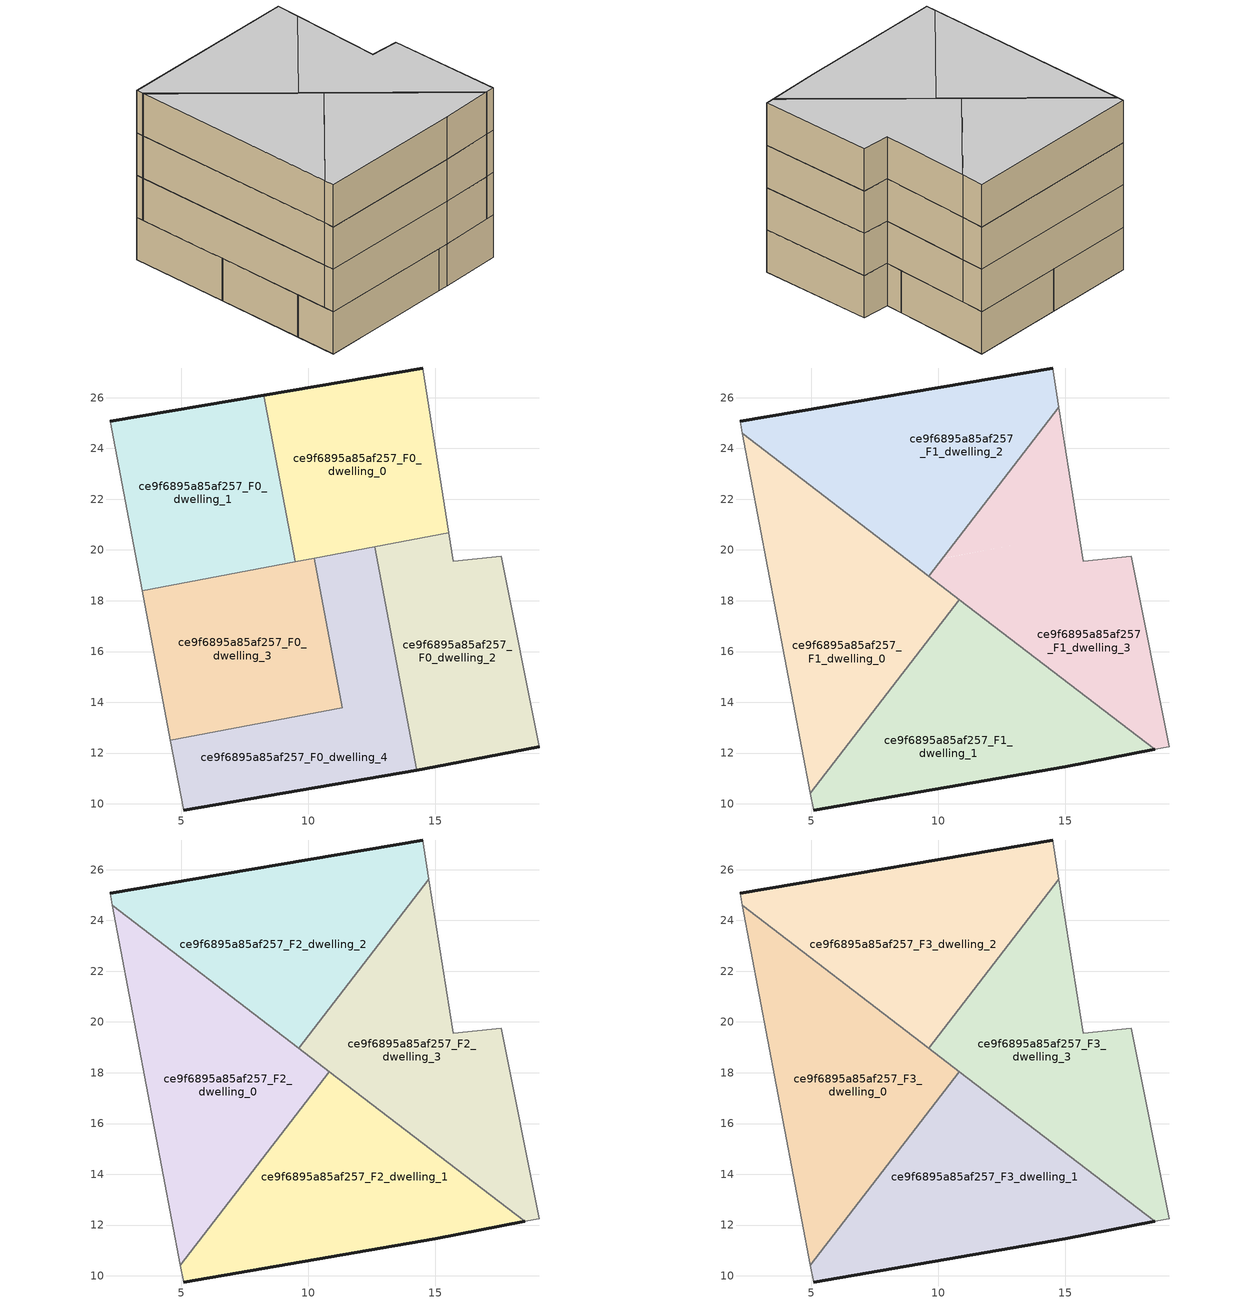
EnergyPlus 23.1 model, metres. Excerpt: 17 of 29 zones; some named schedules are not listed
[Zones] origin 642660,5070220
ce9f6895a85af257_F0_dwelling_0
 floor ground (EU_floor_Construction): 15.52,20.68 14.5,27.17 8.24,26.1 9.48,19.54 z0
 wall outside (EU_wall_Construction): 8.24,26.1 14.5,27.17 z0:3
 wall to ce9f6895a85af257_F0_dwelling_1 (EU_wall_Construction): 9.48,19.54 8.24,26.1 z0:3
 wall adiabatic (EU_wall_Construction): 14.5,27.17 15.52,20.68 z0:3
 wall to ce9f6895a85af257_F0_dwelling_2 (EU_wall_Construction): 15.52,20.68 12.61,20.13 z0:3
 wall to ce9f6895a85af257_F0_dwelling_4 (EU_wall_Construction): 12.6,20.13 10.23,19.68 z0:3
 wall to ce9f6895a85af257_F0_dwelling_3 (EU_wall_Construction): 10.23,19.68 9.49,19.54 z0:3
ce9f6895a85af257_F0_dwelling_1
 floor ground (EU_floor_Construction): 9.48,19.54 8.24,26.1 2.19,25.07 3.45,18.4 z0
 wall outside (EU_wall_Construction): 2.19,25.07 8.24,26.1 z0:3
 wall adiabatic (EU_wall_Construction): 3.45,18.4 2.19,25.07 z0:3
 wall to ce9f6895a85af257_F0_dwelling_3 (EU_wall_Construction): 9.48,19.54 3.45,18.4 z0:3
ce9f6895a85af257_F0_dwelling_2
 floor ground (EU_floor_Construction): 19.1,12.26 17.6,19.76 15.7,19.56 15.52,20.68 12.6,20.13 14.27,11.33 14.99,11.46 z0
 wall outside (EU_wall_Construction): 19.1,12.26 14.99,11.46 14.27,11.33 z0:3
 wall adiabatic (EU_wall_Construction): 15.52,20.68 15.7,19.56 17.6,19.76 19.1,12.26 z0:3
 wall to ce9f6895a85af257_F0_dwelling_4 (EU_wall_Construction): 14.27,11.33 12.6,20.13 z0:3
ce9f6895a85af257_F0_dwelling_3
 floor ground (EU_floor_Construction): 11.34,13.79 10.23,19.68 3.45,18.4 4.57,12.51 z0
 wall to ce9f6895a85af257_F0_dwelling_4 (EU_wall_Construction): 10.23,19.68 11.34,13.79 4.57,12.51 z0:3
 wall adiabatic (EU_wall_Construction): 4.57,12.51 3.45,18.4 z0:3
 ceiling adiabatic (EU_roof_Construction): 10.23,19.68 10.49,18.3 8.99,19.45 z3
ce9f6895a85af257_F0_dwelling_4
 floor ground (EU_floor_Construction): 14.27,11.33 12.6,20.13 10.23,19.68 11.34,13.79 4.57,12.51 5.09,9.76 z0
 wall outside (EU_wall_Construction): 14.27,11.33 5.09,9.76 z0:3
 wall adiabatic (EU_wall_Construction): 5.09,9.76 4.57,12.51 z0:3
ce9f6895a85af257_F1_dwelling_0
 floor to ce9f6895a85af257_F0_dwelling_3 (EU_floor_Construction): 6.9,12.95 10.59,17.76 10.49,18.3 8.99,19.45 3.45,18.4 4.57,12.51 z3
 floor to ce9f6895a85af257_F0_dwelling_4 (EU_floor_Construction): 4.96,10.42 6.9,12.95 4.57,12.51 z3; 10.59,17.76 10.81,18.05 10.49,18.3 z3
 floor to ce9f6895a85af257_F0_dwelling_1 (EU_floor_Construction): 8.99,19.45 2.28,24.59 3.45,18.4 z3
 wall adiabatic (EU_wall_Construction): 4.96,10.42 2.28,24.59 z3:6
 wall to ce9f6895a85af257_F1_dwelling_1 (EU_wall_Construction): 10.81,18.05 4.96,10.42 z3:6
 wall to ce9f6895a85af257_F1_dwelling_2 (EU_wall_Construction): 2.28,24.59 9.63,18.96 z3:6
 wall to ce9f6895a85af257_F1_dwelling_3 (EU_wall_Construction): 9.63,18.96 10.81,18.05 z3:6
ce9f6895a85af257_F1_dwelling_1
 floor to ce9f6895a85af257_F0_dwelling_4 (EU_floor_Construction): 14.27,11.33 13.37,16.09 10.81,18.05 10.59,17.76 11.34,13.79 6.9,12.95 4.96,10.42 5.09,9.76 z3
 floor to ce9f6895a85af257_F0_dwelling_3 (EU_floor_Construction): 11.34,13.79 10.59,17.76 6.9,12.95 z3
 floor to ce9f6895a85af257_F0_dwelling_2 (EU_floor_Construction): 18.51,12.14 13.37,16.09 14.27,11.33 14.99,11.46 z3
 wall outside (EU_wall_Construction): 18.52,12.14 14.99,11.46 5.09,9.76 z3:6
 wall adiabatic (EU_wall_Construction): 5.09,9.76 4.96,10.42 z3:6
 wall to ce9f6895a85af257_F1_dwelling_3 (EU_wall_Construction): 10.81,18.05 18.52,12.14 z3:6
ce9f6895a85af257_F1_dwelling_2
 floor to ce9f6895a85af257_F0_dwelling_0 (EU_floor_Construction): 10.18,19.67 14.74,25.63 14.5,27.17 8.24,26.1 9.48,19.54 z3
 floor to ce9f6895a85af257_F0_dwelling_1 (EU_floor_Construction): 9.48,19.54 8.24,26.1 2.19,25.07 2.28,24.59 8.99,19.45 z3
 floor adiabatic (EU_floor_Construction): 9.63,18.96 10.18,19.67 8.99,19.45 z3
 wall outside (EU_wall_Construction): 2.19,25.07 14.5,27.17 z3:6
 wall adiabatic (EU_wall_Construction): 14.5,27.17 14.74,25.63 / 2.28,24.59 2.19,25.07 z3:6
 wall to ce9f6895a85af257_F1_dwelling_3 (EU_wall_Construction): 14.74,25.63 9.63,18.96 z3:6
ce9f6895a85af257_F1_dwelling_3
 floor to ce9f6895a85af257_F0_dwelling_2 (EU_floor_Construction): 19.1,12.26 17.6,19.76 15.7,19.56 15.52,20.68 12.6,20.13 13.37,16.09 18.51,12.14 z3
 floor to ce9f6895a85af257_F0_dwelling_0 (EU_floor_Construction): 15.52,20.68 14.74,25.63 10.18,19.67 z3
 floor to ce9f6895a85af257_F0_dwelling_4 (EU_floor_Construction): 13.37,16.09 12.61,20.13 10.23,19.68 10.49,18.3 z3
 floor adiabatic (EU_floor_Construction): 10.49,18.3 10.23,19.68 10.18,19.67 9.63,18.96 z3
 wall adiabatic (EU_wall_Construction): 14.74,25.63 15.7,19.56 17.6,19.76 19.1,12.26 18.52,12.14 z3:6
ce9f6895a85af257_F2_dwelling_0
 floor to ce9f6895a85af257_F1_dwelling_0 (EU_floor_Construction): 4.96,10.42 10.81,18.05 2.28,24.59 z6
 wall adiabatic (EU_wall_Construction): 4.96,10.42 2.28,24.59 z6:9
 wall to ce9f6895a85af257_F2_dwelling_1 (EU_wall_Construction): 10.81,18.05 4.96,10.42 z6:9
 wall to ce9f6895a85af257_F2_dwelling_2 (EU_wall_Construction): 2.28,24.59 9.63,18.96 z6:9
 wall to ce9f6895a85af257_F2_dwelling_3 (EU_wall_Construction): 9.63,18.96 10.81,18.05 z6:9
ce9f6895a85af257_F2_dwelling_1
 floor to ce9f6895a85af257_F1_dwelling_1 (EU_floor_Construction): 18.52,12.14 10.81,18.05 4.96,10.42 5.09,9.76 14.99,11.46 z6
 wall outside (EU_wall_Construction): 18.52,12.14 14.99,11.46 5.09,9.76 z6:9
 wall adiabatic (EU_wall_Construction): 5.09,9.76 4.96,10.42 z6:9
 wall to ce9f6895a85af257_F2_dwelling_3 (EU_wall_Construction): 10.81,18.05 18.52,12.14 z6:9
ce9f6895a85af257_F2_dwelling_2
 floor to ce9f6895a85af257_F1_dwelling_2 (EU_floor_Construction): 9.63,18.96 14.74,25.63 14.5,27.17 2.19,25.07 2.28,24.59 z6
 wall outside (EU_wall_Construction): 2.19,25.07 14.5,27.17 z6:9
 wall adiabatic (EU_wall_Construction): 14.5,27.17 14.74,25.63 / 2.28,24.59 2.19,25.07 z6:9
 wall to ce9f6895a85af257_F2_dwelling_3 (EU_wall_Construction): 14.74,25.63 9.63,18.96 z6:9
ce9f6895a85af257_F2_dwelling_3
 floor to ce9f6895a85af257_F1_dwelling_3 (EU_floor_Construction): 19.1,12.26 17.6,19.76 15.7,19.56 14.74,25.63 9.63,18.96 18.52,12.14 z6
 wall adiabatic (EU_wall_Construction): 14.74,25.63 15.7,19.56 17.6,19.76 19.1,12.26 18.52,12.14 z6:9
ce9f6895a85af257_F3_dwelling_0
 floor to ce9f6895a85af257_F2_dwelling_0 (EU_floor_Construction): 4.96,10.42 10.81,18.05 2.28,24.59 z9
 wall adiabatic (EU_wall_Construction): 4.96,10.42 2.28,24.59 z9:12
 wall to ce9f6895a85af257_F3_dwelling_1 (EU_wall_Construction): 10.81,18.05 4.96,10.42 z9:12
 wall to ce9f6895a85af257_F3_dwelling_2 (EU_wall_Construction): 2.28,24.59 9.63,18.96 z9:12
 wall to ce9f6895a85af257_F3_dwelling_3 (EU_wall_Construction): 9.63,18.96 10.81,18.05 z9:12
 ceiling to ce9f6895a85af257_F4_dwelling_0 (EU_floor_Construction): 10.81,18.05 4.96,10.42 2.28,24.59 z12
ce9f6895a85af257_F3_dwelling_1
 floor to ce9f6895a85af257_F2_dwelling_1 (EU_floor_Construction): 18.52,12.14 10.81,18.05 4.96,10.42 5.09,9.76 14.99,11.46 z9
 wall outside (EU_wall_Construction): 18.52,12.14 14.99,11.46 5.09,9.76 z9:12
 wall adiabatic (EU_wall_Construction): 5.09,9.76 4.96,10.42 z9:12
 wall to ce9f6895a85af257_F3_dwelling_3 (EU_wall_Construction): 10.81,18.05 18.52,12.14 z9:12
 ceiling to ce9f6895a85af257_F4_dwelling_1 (EU_floor_Construction): 18.52,12.14 14.99,11.46 5.09,9.76 4.96,10.42 10.81,18.05 z12
ce9f6895a85af257_F3_dwelling_2
 floor to ce9f6895a85af257_F2_dwelling_2 (EU_floor_Construction): 9.63,18.96 14.74,25.63 14.5,27.17 2.19,25.07 2.28,24.59 z9
 wall outside (EU_wall_Construction): 2.19,25.07 14.5,27.17 z9:12
 wall adiabatic (EU_wall_Construction): 14.5,27.17 14.74,25.63 / 2.28,24.59 2.19,25.07 z9:12
 wall to ce9f6895a85af257_F3_dwelling_3 (EU_wall_Construction): 14.74,25.63 9.63,18.96 z9:12
 ceiling to ce9f6895a85af257_F4_dwelling_2 (EU_floor_Construction): 14.5,27.17 14.74,25.63 9.63,18.96 2.28,24.59 2.19,25.07 z12
ce9f6895a85af257_F3_dwelling_3
 floor to ce9f6895a85af257_F2_dwelling_3 (EU_floor_Construction): 19.1,12.26 17.6,19.76 15.7,19.56 14.74,25.63 9.63,18.96 18.52,12.14 z9
 wall adiabatic (EU_wall_Construction): 14.74,25.63 15.7,19.56 17.6,19.76 19.1,12.26 18.52,12.14 z9:12
 ceiling to ce9f6895a85af257_F4_dwelling_3 (EU_floor_Construction): 14.74,25.63 15.7,19.56 17.6,19.76 19.1,12.26 18.52,12.14 9.63,18.96 z12
[Building]
EU S2 Campaign: North Axis=0; Terrain=City; Solar Distribution=FullExterior
[Site:Location]
Lyon-Bron: Latitude=45.75; Longitude=5; Time Zone=1; Elevation=198
[SizingPeriod:WeatherFileDays]
AnnualSizingPeriod: Begin Month=1; Begin Day of Month=1; End Month=12; End Day of Month=31; Day of Week for Start Day=Monday; Use Weather File Daylight Saving Period=No; Use Weather File Rain and Snow Indicators=No
[MATERIAL]
EU_InternalMass_Material: Roughness=MediumRough; Thickness=0.1; Conductivity=1; Density=1800; Specific Heat=900; Thermal Absorptance=0.9; Solar Absorptance=0.7; Visible Absorptance=0.7
[MATERIAL:NOMASS] Roughness=MediumRough; Thermal Absorptance=0.9; Solar Absorptance=0.7; Visible Absorptance=0.7
Name | Thermal Resistance
EU_wall_NoMass | 0.776494
EU_roof_NoMass | 0.486893
EU_floor_NoMass | 0.421597
[CONSTRUCTION]
EU_wall_Construction: EU_wall_NoMass
EU_roof_Construction: EU_roof_NoMass
EU_floor_Construction: EU_floor_NoMass
EU_InternalMass_Construction: EU_InternalMass_Material
[ZONE] Type=1; Multiplier=1; Ceiling Height=autocalculate; Floor Area=autocalculate; Part of Total Floor Area=Yes
Name | Volume
ce9f6895a85af257_F0_dwelling_0 | 124.012
ce9f6895a85af257_F1_dwelling_0; ce9f6895a85af257_F2_dwelling_0; ce9f6895a85af257_F3_dwelling_0 | 155.016
ce9f6895a85af257_F0_dwelling_1 | 124.006
ce9f6895a85af257_F1_dwelling_1; ce9f6895a85af257_F2_dwelling_1; ce9f6895a85af257_F3_dwelling_1 | 155.013
ce9f6895a85af257_F0_dwelling_2 | 124.034
ce9f6895a85af257_F1_dwelling_2; ce9f6895a85af257_F2_dwelling_2; ce9f6895a85af257_F3_dwelling_2 | 155.035
ce9f6895a85af257_F0_dwelling_3 | 124.032
ce9f6895a85af257_F1_dwelling_3; ce9f6895a85af257_F2_dwelling_3; ce9f6895a85af257_F3_dwelling_3 | 155.03
ce9f6895a85af257_F0_dwelling_4 | 123.998
[INTERNALMASS] Construction=EU_InternalMass_Construction
Name | Zone or ZoneList | Surface Area
ce9f6895a85af257_F0_dwelling_0_EU_InternalMass | ce9f6895a85af257_F0_dwelling_0 | 41.3374
ce9f6895a85af257_F0_dwelling_1_EU_InternalMass | ce9f6895a85af257_F0_dwelling_1 | 41.3358
ce9f6895a85af257_F0_dwelling_2_EU_InternalMass | ce9f6895a85af257_F0_dwelling_2 | 41.3451
ce9f6895a85af257_F0_dwelling_3_EU_InternalMass | ce9f6895a85af257_F0_dwelling_3 | 41.3414
ce9f6895a85af257_F0_dwelling_4_EU_InternalMass | ce9f6895a85af257_F0_dwelling_4 | 41.3326
ce9f6895a85af257_F1_dwelling_0_EU_InternalMass | ce9f6895a85af257_F1_dwelling_0 | 51.6721
ce9f6895a85af257_F1_dwelling_1_EU_InternalMass | ce9f6895a85af257_F1_dwelling_1 | 51.6709
ce9f6895a85af257_F1_dwelling_2_EU_InternalMass | ce9f6895a85af257_F1_dwelling_2 | 51.6783
ce9f6895a85af257_F1_dwelling_3_EU_InternalMass | ce9f6895a85af257_F1_dwelling_3 | 51.6768
ce9f6895a85af257_F2_dwelling_0_EU_InternalMass | ce9f6895a85af257_F2_dwelling_0 | 51.6721
ce9f6895a85af257_F2_dwelling_1_EU_InternalMass | ce9f6895a85af257_F2_dwelling_1 | 51.6709
ce9f6895a85af257_F2_dwelling_2_EU_InternalMass | ce9f6895a85af257_F2_dwelling_2 | 51.6783
ce9f6895a85af257_F2_dwelling_3_EU_InternalMass | ce9f6895a85af257_F2_dwelling_3 | 51.6768
ce9f6895a85af257_F3_dwelling_0_EU_InternalMass | ce9f6895a85af257_F3_dwelling_0 | 51.6721
ce9f6895a85af257_F3_dwelling_1_EU_InternalMass | ce9f6895a85af257_F3_dwelling_1 | 51.6709
ce9f6895a85af257_F3_dwelling_2_EU_InternalMass | ce9f6895a85af257_F3_dwelling_2 | 51.6783
ce9f6895a85af257_F3_dwelling_3_EU_InternalMass | ce9f6895a85af257_F3_dwelling_3 | 51.6768
[OTHEREQUIPMENT] Fuel Type=Electricity; Design Level Calculation Method=Watts/Area; Power per Zone Floor Area=1; Fraction Latent=0; Fraction Radiant=0; Fraction Lost=0; Carbon Dioxide Generation Rate=0; EndUse Subcategory=EU_Step8_InternalGains
Name | Zone or ZoneList or Space or SpaceList | Schedule
EU_Step8_InternalGain_ce9f6895a85af257_F0_dwelling_0_f000 | ce9f6895a85af257_F0_dwelling_0 | EU_Step8_GainSchedule_ce9f6895a85af257_F0_dwelling_0_f000
EU_Step8_InternalGain_ce9f6895a85af257_F0_dwelling_1_f000 | ce9f6895a85af257_F0_dwelling_1 | EU_Step8_GainSchedule_ce9f6895a85af257_F0_dwelling_1_f000
EU_Step8_InternalGain_ce9f6895a85af257_F0_dwelling_2_f000 | ce9f6895a85af257_F0_dwelling_2 | EU_Step8_GainSchedule_ce9f6895a85af257_F0_dwelling_2_f000
EU_Step8_InternalGain_ce9f6895a85af257_F0_dwelling_3_f000 | ce9f6895a85af257_F0_dwelling_3 | EU_Step8_GainSchedule_ce9f6895a85af257_F0_dwelling_3_f000
EU_Step8_InternalGain_ce9f6895a85af257_F0_dwelling_4_f000 | ce9f6895a85af257_F0_dwelling_4 | EU_Step8_GainSchedule_ce9f6895a85af257_F0_dwelling_4_f000
EU_Step8_InternalGain_ce9f6895a85af257_F1_dwelling_0_f000 | ce9f6895a85af257_F1_dwelling_0 | EU_Step8_GainSchedule_ce9f6895a85af257_F1_dwelling_0_f000
EU_Step8_InternalGain_ce9f6895a85af257_F1_dwelling_1_f000 | ce9f6895a85af257_F1_dwelling_1 | EU_Step8_GainSchedule_ce9f6895a85af257_F1_dwelling_1_f000
EU_Step8_InternalGain_ce9f6895a85af257_F1_dwelling_2_f000 | ce9f6895a85af257_F1_dwelling_2 | EU_Step8_GainSchedule_ce9f6895a85af257_F1_dwelling_2_f000
EU_Step8_InternalGain_ce9f6895a85af257_F1_dwelling_3_f000 | ce9f6895a85af257_F1_dwelling_3 | EU_Step8_GainSchedule_ce9f6895a85af257_F1_dwelling_3_f000
EU_Step8_InternalGain_ce9f6895a85af257_F2_dwelling_0_f000 | ce9f6895a85af257_F2_dwelling_0 | EU_Step8_GainSchedule_ce9f6895a85af257_F2_dwelling_0_f000
EU_Step8_InternalGain_ce9f6895a85af257_F2_dwelling_1_f000 | ce9f6895a85af257_F2_dwelling_1 | EU_Step8_GainSchedule_ce9f6895a85af257_F2_dwelling_1_f000
EU_Step8_InternalGain_ce9f6895a85af257_F2_dwelling_2_f000 | ce9f6895a85af257_F2_dwelling_2 | EU_Step8_GainSchedule_ce9f6895a85af257_F2_dwelling_2_f000
EU_Step8_InternalGain_ce9f6895a85af257_F2_dwelling_3_f000 | ce9f6895a85af257_F2_dwelling_3 | EU_Step8_GainSchedule_ce9f6895a85af257_F2_dwelling_3_f000
EU_Step8_InternalGain_ce9f6895a85af257_F3_dwelling_0_f000 | ce9f6895a85af257_F3_dwelling_0 | EU_Step8_GainSchedule_ce9f6895a85af257_F3_dwelling_0_f000
EU_Step8_InternalGain_ce9f6895a85af257_F3_dwelling_1_f000 | ce9f6895a85af257_F3_dwelling_1 | EU_Step8_GainSchedule_ce9f6895a85af257_F3_dwelling_1_f000
EU_Step8_InternalGain_ce9f6895a85af257_F3_dwelling_2_f000 | ce9f6895a85af257_F3_dwelling_2 | EU_Step8_GainSchedule_ce9f6895a85af257_F3_dwelling_2_f000
EU_Step8_InternalGain_ce9f6895a85af257_F3_dwelling_3_f000 | ce9f6895a85af257_F3_dwelling_3 | EU_Step8_GainSchedule_ce9f6895a85af257_F3_dwelling_3_f000
[ZONEVENTILATION:DESIGNFLOWRATE] Schedule=EU_AlwaysOn; Design Flow Rate Calculation Method=AirChanges/Hour; Air Changes per Hour=0.693814; Ventilation Type=Natural; Fan Pressure Rise=0; Fan Total Efficiency=1; Constant Term Coefficient=1; Temperature Term Coefficient=0; Velocity Term Coefficient=0; Velocity Squared Term Coefficient=0; Minimum Indoor Temperature=-100; Maximum Indoor Temperature=100; Delta Temperature=-100; Minimum Outdoor Temperature=-100; Maximum Outdoor Temperature=100; Maximum Wind Speed=40
Name | Zone or ZoneList or Space or SpaceList
EU_ConstantAir_ce9f6895a85af257_F0_dwelling_0 | ce9f6895a85af257_F0_dwelling_0
EU_ConstantAir_ce9f6895a85af257_F0_dwelling_1 | ce9f6895a85af257_F0_dwelling_1
EU_ConstantAir_ce9f6895a85af257_F0_dwelling_2 | ce9f6895a85af257_F0_dwelling_2
EU_ConstantAir_ce9f6895a85af257_F0_dwelling_3 | ce9f6895a85af257_F0_dwelling_3
EU_ConstantAir_ce9f6895a85af257_F0_dwelling_4 | ce9f6895a85af257_F0_dwelling_4
EU_ConstantAir_ce9f6895a85af257_F1_dwelling_0 | ce9f6895a85af257_F1_dwelling_0
EU_ConstantAir_ce9f6895a85af257_F1_dwelling_1 | ce9f6895a85af257_F1_dwelling_1
EU_ConstantAir_ce9f6895a85af257_F1_dwelling_2 | ce9f6895a85af257_F1_dwelling_2
EU_ConstantAir_ce9f6895a85af257_F1_dwelling_3 | ce9f6895a85af257_F1_dwelling_3
EU_ConstantAir_ce9f6895a85af257_F2_dwelling_0 | ce9f6895a85af257_F2_dwelling_0
EU_ConstantAir_ce9f6895a85af257_F2_dwelling_1 | ce9f6895a85af257_F2_dwelling_1
EU_ConstantAir_ce9f6895a85af257_F2_dwelling_2 | ce9f6895a85af257_F2_dwelling_2
EU_ConstantAir_ce9f6895a85af257_F2_dwelling_3 | ce9f6895a85af257_F2_dwelling_3
EU_ConstantAir_ce9f6895a85af257_F3_dwelling_0 | ce9f6895a85af257_F3_dwelling_0
EU_ConstantAir_ce9f6895a85af257_F3_dwelling_1 | ce9f6895a85af257_F3_dwelling_1
EU_ConstantAir_ce9f6895a85af257_F3_dwelling_2 | ce9f6895a85af257_F3_dwelling_2
EU_ConstantAir_ce9f6895a85af257_F3_dwelling_3 | ce9f6895a85af257_F3_dwelling_3
[HVACTEMPLATE:THERMOSTAT] Constant Heating Setpoint=20; Constant Cooling Setpoint=50
EU_HeatOnly_ce9f6895a85af257_F0_dwelling_0; EU_HeatOnly_ce9f6895a85af257_F0_dwelling_1; EU_HeatOnly_ce9f6895a85af257_F0_dwelling_2; EU_HeatOnly_ce9f6895a85af257_F0_dwelling_3; EU_HeatOnly_ce9f6895a85af257_F0_dwelling_4; EU_HeatOnly_ce9f6895a85af257_F1_dwelling_0; EU_HeatOnly_ce9f6895a85af257_F1_dwelling_1; EU_HeatOnly_ce9f6895a85af257_F1_dwelling_2; EU_HeatOnly_ce9f6895a85af257_F1_dwelling_3; EU_HeatOnly_ce9f6895a85af257_F2_dwelling_0; EU_HeatOnly_ce9f6895a85af257_F2_dwelling_1; EU_HeatOnly_ce9f6895a85af257_F2_dwelling_2; EU_HeatOnly_ce9f6895a85af257_F2_dwelling_3; EU_HeatOnly_ce9f6895a85af257_F3_dwelling_0; EU_HeatOnly_ce9f6895a85af257_F3_dwelling_1; EU_HeatOnly_ce9f6895a85af257_F3_dwelling_2
